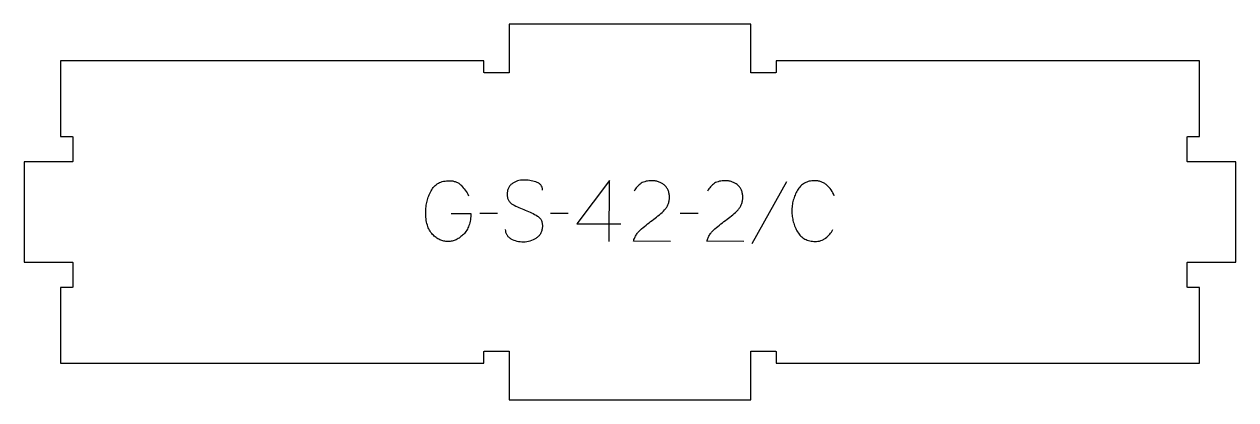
# Model space of a CAD drawing. Extents: x 0 to 600, y 0 to 186.
import ezdxf

# ---------------------------------------------------------------- set-up
doc = ezdxf.new("R2010")
doc.units = 0
doc.layers.add('1_ANYTOOL_1MMDEEP_LABELS_S', color=2, linetype='CONTINUOUS')
doc.layers.add('4_ANYTOOL_CUTTHROUGH_OUTSI', color=5, linetype='CONTINUOUS')

msp = doc.modelspace()

# ---------------------------------------------------------------- linework, layer by layer
at = {"layer": '1_ANYTOOL_1MMDEEP_LABELS_S'}
for p, q in [((377.235714, 107.728571), (360.05, 76.957143)), ((234.178571, 92.085714), (225.392857, 92)), ((269.235714, 92.085714), (260.45, 92)), ((333.435714, 92.085714), (324.65, 92)), ((273.521429, 86.857143), (295.292857, 86.857143))]:
    msp.add_line(p, q, dxfattribs=at)
for points in [[(211.292857, 92), (221.064286, 91.957143, -0.031732), (220.796175, 88.949741, -0.048764), (220.051786, 86.032143, -0.050291), (218.942073, 83.721635, -0.060119), (217.357143, 81.714286, -0.036578), (215.625123, 80.227869, -0.050793), (213.666071, 79.067857, -0.051881), (211.713054, 78.400113, -0.053919), (209.664286, 78.157143, -0.055881), (207.629138, 78.364087, -0.055271), (205.689286, 79.014286, -0.05403), (203.76331, 80.173479, -0.038531), (202.078571, 81.671429, -0.067281), (200.530858, 83.782443, -0.049165), (199.507143, 86.203571, -0.047412), (198.834216, 89.40749, -0.028075), (198.65, 92.685714, -0.03109), (198.817527, 95.377294, -0.031496), (199.319643, 98.026786, -0.031425), (200.170516, 100.65503, -0.02824), (201.328571, 103.164286, -0.064555), (202.857375, 105.315811, -0.078906), (204.923214, 106.941071, -0.076878), (207.546816, 107.915621, -0.050594), (210.35, 108.2, -0.039946), (212.009561, 108.067203, -0.052714), (213.6125, 107.632143, -0.053511), (214.995697, 106.916809, -0.05153), (216.2, 105.928571, -0.040443), (218.240224, 103.50543, -0.04035), (219.864286, 100.785714)], [(256.421429, 103.614286, 0.071867), (256.228315, 104.950892, 0.100684), (255.601786, 106.132143, 0.047558), (255.127232, 106.608593, 0.038563), (254.577232, 106.997321, 0.037928), (253.880044, 107.34479, 0.026634), (253.142857, 107.6, 0.028461), (250.119524, 108.285983, 0.041577), (247.035714, 108.542857, 0.036938), (245.533354, 108.431717, 0.041531), (244.067857, 108.0875, 0.041583), (242.69048, 107.510292, 0.038125), (241.421429, 106.721429, 0.057611), (240.351276, 105.729524, 0.065808), (239.557143, 104.508929, 0.06469), (239.079647, 103.049374, 0.046778), (238.935714, 101.514286, 0.052235), (239.09807, 99.964443, 0.075448), (239.642857, 98.514286, 0.076671), (240.558949, 97.341233, 0.061023), (241.764286, 96.457143, 0.021951), (244.79314, 94.929797, 0.018213), (247.935714, 93.65, -0.02405), (251.037199, 92.344538, -0.02981), (253.978571, 90.714286, -0.068439), (255.119873, 89.748355, -0.079282), (255.928571, 88.496429, -0.076308), (256.353571, 86.917747, -0.047772), (256.378571, 85.271429, -0.046243), (256.085337, 83.590469, -0.06359), (255.435714, 82.019643, -0.064671), (254.46289, 80.735454, -0.057073), (253.207143, 79.721429, -0.067522), (250.238834, 78.358518, -0.070793), (247.014286, 77.857143, -0.064027), (243.875271, 78.219658, -0.070447), (240.95, 79.4, -0.054374), (239.791583, 80.249633, -0.074742), (238.892857, 81.360714, -0.075199), (238.36985, 82.667093, -0.057737), (238.207143, 84.071429)], [(319.721429, 78.242857), (301.421429, 78.285714, -0.034491), (302.084207, 80.033046, -0.037732), (302.991071, 81.666071, -0.037744), (304.130366, 83.140708, -0.03482), (305.471429, 84.435714, -0.00859), (308.430653, 86.834297, -0.008791), (311.471429, 89.128571, 0.020588), (314.290717, 91.362014, 0.025206), (316.892857, 93.842857, 0.046908), (317.913452, 95.144099, 0.051091), (318.660714, 96.617857, 0.050722), (319.109447, 98.266032, 0.041139), (319.25, 99.971429, 0.039396), (319.107355, 101.779014, 0.058519), (318.617857, 103.517857, 0.060358), (317.827299, 104.924973, 0.061397), (316.721429, 106.1, 0.048006), (315.365472, 107.02196, 0.045901), (313.860714, 107.675, 0.045216), (312.120653, 108.07756, 0.034258), (310.335714, 108.2, 0.055622), (307.701144, 107.906013, 0.079896), (305.257143, 106.925, 0.080617), (303.287755, 105.2593, 0.060287), (301.85, 103.1)], [(356.021429, 78.242857), (337.721429, 78.285714, -0.034491), (338.384207, 80.033046, -0.037732), (339.291071, 81.666071, -0.037744), (340.430366, 83.140708, -0.03482), (341.771429, 84.435714, -0.00859), (344.730653, 86.834297, -0.008791), (347.771429, 89.128571, 0.020588), (350.590717, 91.362014, 0.025206), (353.192857, 93.842857, 0.046908), (354.213452, 95.144099, 0.051091), (354.960714, 96.617857, 0.050722), (355.409447, 98.266032, 0.041139), (355.55, 99.971429, 0.039396), (355.407355, 101.779014, 0.058519), (354.917857, 103.517857, 0.060358), (354.127299, 104.924973, 0.061397), (353.021429, 106.1, 0.048006), (351.665472, 107.02196, 0.045901), (350.160714, 107.675, 0.045216), (348.420653, 108.07756, 0.034258), (346.635714, 108.2, 0.055622), (344.001144, 107.906013, 0.079896), (341.557143, 106.925, 0.080617), (339.587755, 105.2593, 0.060287), (338.15, 103.1)], [(400.85, 100.7, 0.059291), (399.313839, 103.629417, 0.066881), (397.1, 106.078571, 0.04529), (395.783014, 107.002449, 0.046757), (394.319643, 107.669643, 0.04633), (392.679731, 108.073974, 0.037303), (390.992857, 108.2, 0.054828), (388.487217, 107.924415, 0.073548), (386.144643, 107.026786, 0.073729), (384.175321, 105.498553, 0.056205), (382.657143, 103.507143, 0.033355), (381.435974, 101.117267, 0.034965), (380.551786, 98.583929, 0.034911), (380.021758, 95.915922, 0.031589), (379.85, 93.2, 0.032085), (380.024503, 90.483371, 0.035383), (380.5625, 87.816071, 0.035431), (381.460989, 85.280914, 0.033598), (382.7, 82.892857, 0.058628), (384.262201, 80.891972, 0.073381), (386.283929, 79.373214, 0.072539), (388.729902, 78.47216, 0.05208), (391.335714, 78.2, 0.033243), (392.777089, 78.295936, 0.042283), (394.185714, 78.607143, 0.042766), (395.428411, 79.114232, 0.044269), (396.564286, 79.828571, 0.055485), (398.576081, 81.743472, 0.045948), (400.164286, 84.028571)]]:
    msp.add_lwpolyline(points, format="xyb", dxfattribs=at)
msp.add_lwpolyline([(289.507143, 78.2), (289.55, 108.242857), (273.521429, 86.857143)], dxfattribs=at)
at = {"layer": '4_ANYTOOL_CUTTHROUGH_OUTSI'}
msp.add_lwpolyline([(581.5, 18), (581.5, 55.5), (575.75, 55.5, -0.414214), (575.5, 55.75), (575.5, 67.75, -0.414214), (575.75, 68), (599.5, 68), (599.5, 117.5), (575.75, 117.5, -0.414214), (575.5, 117.75), (575.5, 129.75, -0.414214), (575.75, 130), (581.5, 130), (581.5, 167.5), (372, 167.5), (372, 161.75, -0.414214), (371.75, 161.5), (359.75, 161.5, -0.414214), (359.5, 161.75), (359.5, 185.5), (240, 185.5), (240, 161.75, -0.414214), (239.75, 161.5), (227.75, 161.5, -0.414214), (227.5, 161.75), (227.5, 167.5), (18, 167.5), (18, 130), (23.75, 130, -0.414214), (24, 129.75), (24, 117.75, -0.414214), (23.75, 117.5), (0, 117.5), (0, 68), (23.75, 68, -0.414214), (24, 67.75), (24, 55.75, -0.414214), (23.75, 55.5), (18, 55.5), (18, 18), (227.5, 18), (227.5, 23.75, -0.414214), (227.75, 24), (239.75, 24, -0.414214), (240, 23.75), (240, 0), (359.5, 0), (359.5, 23.75, -0.414214), (359.75, 24), (371.75, 24, -0.414214), (372, 23.75), (372, 18)], format="xyb", close=True, dxfattribs=at)

doc.saveas('drawing.dxf')
